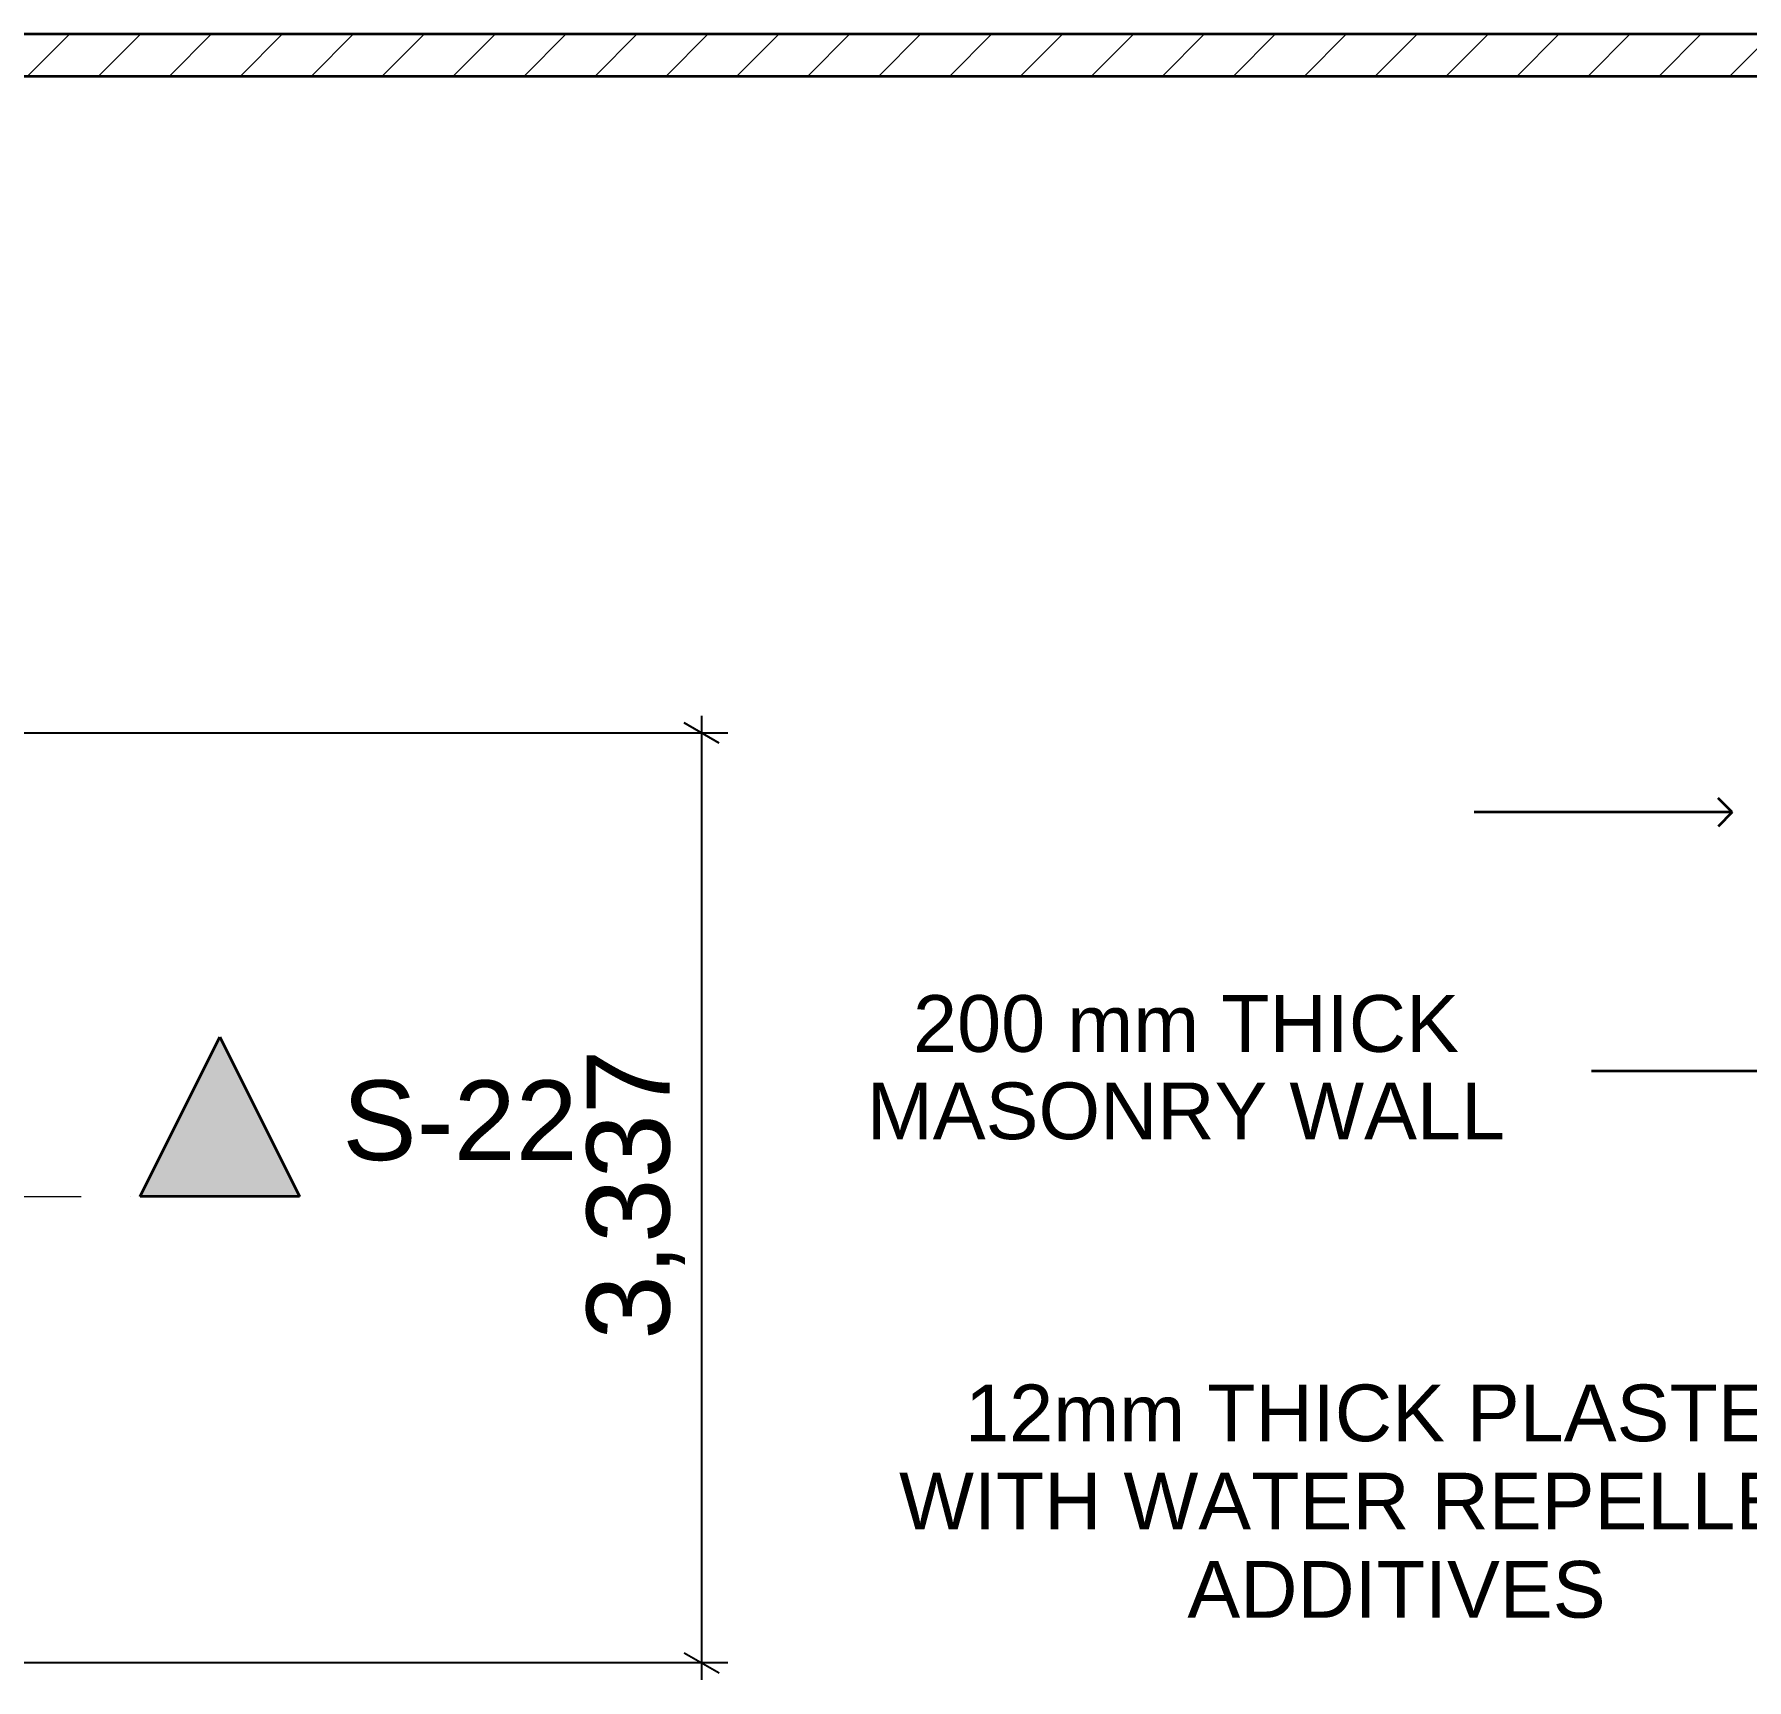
# Model space of a CAD drawing. Header units: millimetres. Extents: x 102766 to 172228, y -127504 to -81044.
# Drawn here: x 114076 to 120222, y -86950 to -81044 of the extents above; entities that cross this region are included whole.
import ezdxf

# ---------------------------------------------------------------- set-up
doc = ezdxf.new("R2010")
doc.units = ezdxf.units.MM
doc.header["$MEASUREMENT"] = 0
doc.linetypes.add('Dot & Dashed', pattern=[670.277762, 352.777767, -176.388884, 0, -141.111112])
for name, color, linetype in [('2D Drafting - General', 7, 'Continuous'), ('Dimensioning - General', 7, 'Continuous'), ('Marker - Section', 7, 'Continuous'), ('Structural - Bearing', 7, 'Continuous')]:
    doc.layers.add(name, color=color, linetype=linetype)
for name, color, linetype, lineweight in [('2D Drafting - General_Pen_No__20', 1, 'Continuous', 0), ('2D Drafting - General_Pen_No__21', 7, 'Continuous', 35), ('Annotation - Text_Pen_No__41', 7, 'Continuous', 25), ('Dimensioning - General_Pen_No__41', 7, 'Continuous', 25), ('Marker - Section_Pen_No__6', 5, 'Continuous', 35), ('Structural - Bearing_Pen_No__27', 7, 'Continuous', 35)]:
    doc.layers.add(name, color=color, linetype=linetype, lineweight=lineweight)
for name, color, linetype, lineweight, true_color in [('Marker - Section_Pen_No__25', 7, 'Continuous', 35, 0x40a5ff), ('Marker - Section_Pen_No__85', 7, 'Continuous', 20, 0x80c2ff), ('Structural - Bearing_Pen_No__107', 7, 'Continuous', 13, 0xaaaaaa)]:
    doc.layers.add(name, color=color, linetype=linetype, lineweight=lineweight, true_color=true_color)
doc.styles.add('GENERATED_STYLE_12', font='arial.ttf')
doc.styles.add('GENERATED_STYLE_2', font='arial.ttf')
doc.dimstyles.new('GENERATED_STYLE__11', dxfattribs={"dimtxt": 297.981954, "dimasz": 95, "dimexe": 0.18, "dimexo": 357.578381, "dimgap": 0.09, "dimtad": 1, "dimdec": 0, "dimzin": 0, "dimdsep": 46, "dimtxsty": 'GENERATED_STYLE_2', "dimblk": 'ARROWHEAD_2', "dimblk1": 'ARROWHEAD_2', "dimblk2": 'ARROWHEAD_2', "dimcen": 0.09, "dimclrd": 7, "dimclre": 7, "dimclrt": 7, "dimadec": 0, "dimazin": 0, "dimtfac": 1, "dimtdec": 4, "dimtmove": 0, "dimatfit": 3, "dimfxl": 0, "dimtolj": 1, "dimtzin": 0, "dimarcsym": 0})

# ---------------------------------------------------------------- blocks, each defined once
blk = doc.blocks.new('Wall_80', base_point=(172228.2, -81043.6))
at = {"layer": 'Structural - Bearing_Pen_No__107', "linetype": 'Continuous'}
h = blk.add_hatch(dxfattribs=at)
h.set_pattern_fill('Masonry_Block', color=256, style=0, pattern_type=2)
h.set_pattern_definition([(45, (0, 0), (-127.27922, 127.27922), [])])
h.paths.add_polyline_path([(172228.2, -81043.6), (102765.9, -81043.6), (102915.9, -81193.6), (172078.2, -81193.6)])
at = {"layer": 'Structural - Bearing_Pen_No__27', "linetype": 'Continuous', "flags": 128}
for points in [[(172228.2, -81043.6), (102765.9, -81043.6)], [(102915.9, -81193.6), (172078.2, -81193.6)]]:
    blk.add_lwpolyline(points, dxfattribs=at)
blk = doc.blocks.new('Line_19', base_point=(120170.3, -83836.4))
at = {"layer": '2D Drafting - General_Pen_No__21', "linetype": 'Continuous'}
for q in [(120119.4, -83785.5), (119243.7, -83836.4), (120119.4, -83887.2)]:
    blk.add_line((120170.3, -83836.4), q, dxfattribs=at)
blk = doc.blocks.new('*D310')
at = {"layer": 'Dimensioning - General_Pen_No__41', "linetype": 'Continuous'}
for p, q in [((116534.3, -83587.9), (116409.3, -83515.7)), ((116471.8, -83551.8), (116471.8, -83490.7)), ((116565.6, -83551.8), (112657.1, -83551.8)), ((116471.8, -86889.1), (116471.8, -83551.8)), ((116565.6, -86889.1), (112657.1, -86889.1)), ((116409.3, -86853), (116534.3, -86925.2)), ((116471.8, -86950.2), (116471.8, -86889.1))]:
    blk.add_line(p, q, dxfattribs=at)
at = {"layer": 'Dimensioning - General_Pen_No__41', "insert": (116412.2, -85729.9), "char_height": 297.98, "attachment_point": 7, "rotation": 90, "style": 'GENERATED_STYLE_2'}
blk.add_mtext('{3,337}', dxfattribs=at)
blk = doc.blocks.new('ARROWHEAD_2')
at = {"color": 0, "linetype": 'Continuous', "lineweight": 0}
for p, q in [((-0.378, -0.655), (0.378, 0.655)), ((0, 0), (-1, 0))]:
    blk.add_line(p, q, dxfattribs=at)
blk = doc.blocks.new('Cutting Plane_3', base_point=(104206.4, -85215.1))
at = {"layer": 'Marker - Section_Pen_No__25', "linetype": 'Continuous'}
blk.add_hatch(color=256, dxfattribs=at).paths.add_polyline_path([(115028.2, -85215.1), (114456, -85215.1), (114742.1, -84642.9)])
for p, q in [((114456, -85215.1), (114742.1, -84642.9)), ((114742.1, -84642.9), (115028.2, -85215.1)), ((115028.2, -85215.1), (114456, -85215.1))]:
    blk.add_line(p, q, dxfattribs=at)
at = {"layer": 'Marker - Section_Pen_No__85', "linetype": 'Dot & Dashed'}
blk.add_line((104506.4, -85215.1), (114442.1, -85215.1), dxfattribs=at)
at = {"layer": 'Marker - Section_Pen_No__6', "insert": (116026.5, -85089), "char_height": 286.11, "attachment_point": 9, "style": 'GENERATED_STYLE_2'}
blk.add_mtext('{S-22}', dxfattribs=at)

msp = doc.modelspace()

# ---------------------------------------------------------------- linework, layer by layer
at = {"layer": '2D Drafting - General_Pen_No__20', "linetype": 'Continuous'}
msp.add_line((102765.9, -81043.6), (172228.2, -81043.6), dxfattribs=at)
at = {"layer": '2D Drafting - General_Pen_No__21', "linetype": 'Continuous'}
msp.add_line((121851.3, -84766.1), (119665.4, -84766.1), dxfattribs=at)

# ---------------------------------------------------------------- block references
at = {"layer": '2D Drafting - General', "linetype": 'Continuous'}
msp.add_blockref('Line_19', (120170.3, -83836.4), dxfattribs=at)
at = {"layer": 'Marker - Section', "color": 151, "lineweight": 20, "true_color": 0x80c2ff}
msp.add_blockref('Cutting Plane_3', (104206.4, -85215.1), dxfattribs=at)
at = {"layer": 'Structural - Bearing'}
msp.add_blockref('Wall_80', (172228.2, -81043.6), dxfattribs=at)

# ---------------------------------------------------------------- texts
at = {"layer": 'Annotation - Text_Pen_No__41', "linetype": 'Continuous', "char_height": 203.534, "attachment_point": 2, "style": 'GENERATED_STYLE_12'}
for s, insert, width, line_spacing_factor in [('{200 mm THICK MASONRY WALL}', (118209.7, -84492.8), 2911.258, 0.924085), ('{12mm THICK PLASTER WITH WATER REPELLENT ADDITIVES}', (118965.3, -85890.5), 3878.319, 0.933377)]:
    msp.add_mtext(s, dxfattribs=dict(at, insert=insert, width=width, line_spacing_factor=line_spacing_factor))

# ---------------------------------------------------------------- dimensions: what is measured, and where the dimension line sits
at = {"layer": 'Dimensioning - General', "linetype": 'Continuous'}
dim = msp.add_linear_dim(base=(116471.8, -86889.1), p1=(112299.5, -86889.1), p2=(112299.5, -83551.8), angle=90, dimstyle='GENERATED_STYLE__11', dxfattribs=at)
dim.commit()
dim.dimension.update_dxf_attribs({"geometry": '*D310', "text_midpoint": (116263.2, -85220.4)})

doc.saveas('drawing.dxf')
